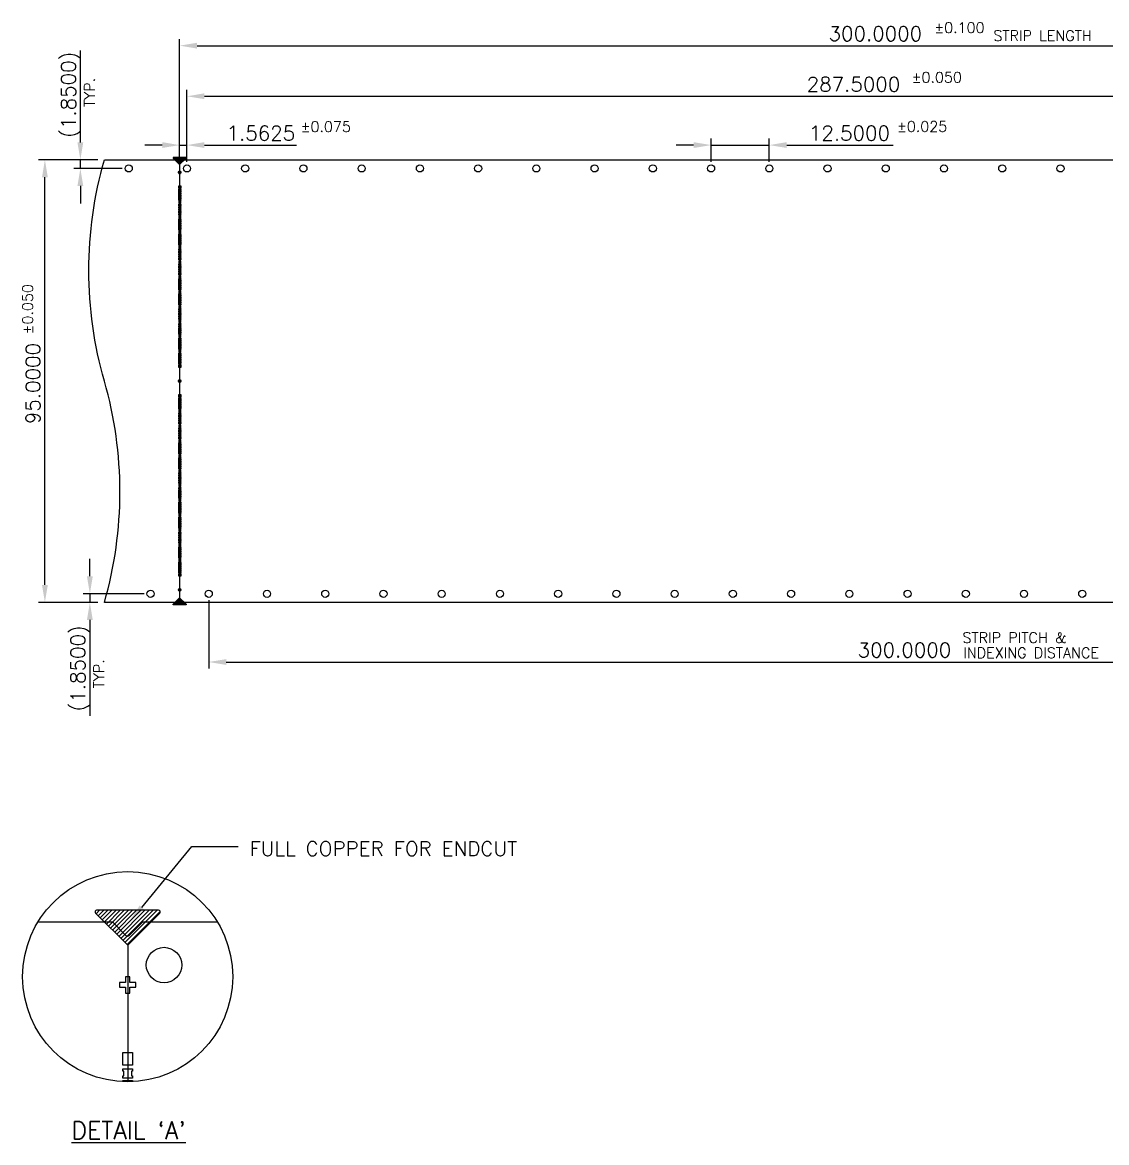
# Model space of a CAD drawing. Extents: x 1400 to 1773, y 44 to 284.
# Drawn here: x 1399.6 to 1632.3, y 43.7 to 284.1 of the extents above; entities that cross this region are included whole.
import ezdxf
from ezdxf.lldxf.tags import DXFTag

# ---------------------------------------------------------------- set-up
doc = ezdxf.new("R2010")
doc.units = 0
doc.header["$MEASUREMENT"] = 0
for name, color, linetype in [('DIM', 7, 'Continuous'), ('ENDCUT', 8, 'Continuous'), ('LF-LINE', 1, 'Continuous'), ('PKG-OUT', 3, 'HIDDEN')]:
    doc.layers.add(name, color=color, linetype=linetype)
doc.styles.add('1.4倍', font='SIMPLEX.shx', dxfattribs={"height": 3.125})
doc.styles.add('SIMPLEX', font='SIMPLEX.shx', dxfattribs={"height": 3})
tags = doc.linetypes.add('HIDDEN', pattern=[0.375, 0.25, -0.125]).pattern_tags.tags
tags[6:7] = [DXFTag(74, 4), DXFTag(75, 0), DXFTag(340, '0'), DXFTag(46, 1.0), DXFTag(50, 0.0), DXFTag(44, 0.0), DXFTag(45, 0.0)]
tags[4:5] = [DXFTag(74, 4), DXFTag(75, 0), DXFTag(340, '0'), DXFTag(46, 1.0), DXFTag(50, 0.0), DXFTag(44, 0.0), DXFTag(45, 0.0)]

msp = doc.modelspace()

# ---------------------------------------------------------------- hatches: boundary and pattern name
at = {"layer": 'ENDCUT'}
h = msp.add_hatch(dxfattribs=at)
h.set_pattern_fill('ANSI31', color=256)
h.paths.add_polyline_path([(1434.69, 255.02, 0.668179), (1434.64, 255.14), (1431.98, 255.14, 0.668179), (1431.93, 255.02), (1433.31, 253.64)])
h.paths.add_polyline_path([(1433.31, 160.64), (1431.93, 159.26, 0.668179), (1431.98, 159.14), (1434.64, 159.14, 0.668179), (1434.69, 159.26)])
h.paths.add_polyline_path([(1733.31, 160.64), (1731.93, 159.26, 0.668179), (1731.98, 159.14), (1734.64, 159.14, 0.668179), (1734.69, 159.26)])
h.paths.add_polyline_path([(1734.69, 255.02, 0.668179), (1734.64, 255.14), (1731.98, 255.14, 0.668179), (1731.93, 255.02), (1733.31, 253.64)])

# ---------------------------------------------------------------- linework, layer by layer
msp.add_lwpolyline([(1733.96, 159.64), (1733.38, 160.21, 0.414214), (1733.24, 160.21), (1732.67, 159.64), (1433.96, 159.64), (1433.38, 160.21, 0.414214), (1433.24, 160.21), (1432.67, 159.64), (1417.16, 159.64, 0.140292), (1417.16, 207.14, -0.140292), (1417.16, 254.64), (1432.67, 254.64), (1433.24, 254.06, 0.414214), (1433.38, 254.06), (1433.96, 254.64), (1732.67, 254.64), (1733.24, 254.06, 0.414214), (1733.38, 254.06), (1733.96, 254.64), (1749.46, 254.64, -0.140292), (1749.46, 207.14, 0.140292), (1749.46, 159.64)], format="xyb", close=True)
for points in [[(1433.41, 251.59), (1433.41, 251.84), (1433.66, 251.84), (1433.66, 252.04), (1433.41, 252.04), (1433.41, 252.29), (1433.31, 252.29), (1433.21, 252.29), (1433.21, 252.04), (1432.96, 252.04), (1432.96, 251.84), (1433.21, 251.84), (1433.21, 251.59), (1433.31, 251.59)], [(1433.53, 249.04), (1433.53, 248.49), (1433.1, 248.49), (1433.1, 249.04)], [(1433.53, 247.94), (1433.1, 247.94), (1433.1, 248.04), (1433.15, 248.04), (1433.15, 248.24), (1433.1, 248.24), (1433.1, 248.34), (1433.53, 248.34), (1433.53, 248.24), (1433.48, 248.24), (1433.48, 248.04), (1433.53, 248.04)], [(1433.53, 247.44), (1433.1, 247.44), (1433.1, 247.54), (1433.15, 247.54), (1433.15, 247.74), (1433.1, 247.74), (1433.1, 247.84), (1433.53, 247.84), (1433.53, 247.74), (1433.48, 247.74), (1433.48, 247.54), (1433.53, 247.54)], [(1433.53, 246.94), (1433.1, 246.94), (1433.1, 247.04), (1433.15, 247.04), (1433.15, 247.24), (1433.1, 247.24), (1433.1, 247.34), (1433.53, 247.34), (1433.53, 247.24), (1433.48, 247.24), (1433.48, 247.04), (1433.53, 247.04)], [(1433.53, 246.44), (1433.1, 246.44), (1433.1, 246.54), (1433.15, 246.54), (1433.15, 246.74), (1433.1, 246.74), (1433.1, 246.84), (1433.53, 246.84), (1433.53, 246.74), (1433.48, 246.74), (1433.48, 246.54), (1433.53, 246.54)], [(1433.53, 245.94), (1433.1, 245.94), (1433.1, 246.04), (1433.15, 246.04), (1433.15, 246.24), (1433.1, 246.24), (1433.1, 246.34), (1433.53, 246.34), (1433.53, 246.24), (1433.48, 246.24), (1433.48, 246.04), (1433.53, 246.04)], [(1433.53, 245.79), (1433.1, 245.79), (1433.1, 245.29), (1433.53, 245.29)], [(1433.53, 244.74), (1433.1, 244.74), (1433.1, 244.84), (1433.15, 244.84), (1433.15, 245.04), (1433.1, 245.04), (1433.1, 245.14), (1433.53, 245.14), (1433.53, 245.04), (1433.48, 245.04), (1433.48, 244.84), (1433.53, 244.84)], [(1433.53, 244.24), (1433.1, 244.24), (1433.1, 244.34), (1433.15, 244.34), (1433.15, 244.54), (1433.1, 244.54), (1433.1, 244.64), (1433.53, 244.64), (1433.53, 244.54), (1433.48, 244.54), (1433.48, 244.34), (1433.53, 244.34)], [(1433.53, 243.74), (1433.1, 243.74), (1433.1, 243.84), (1433.15, 243.84), (1433.15, 244.04), (1433.1, 244.04), (1433.1, 244.14), (1433.53, 244.14), (1433.53, 244.04), (1433.48, 244.04), (1433.48, 243.84), (1433.53, 243.84)], [(1433.53, 243.24), (1433.1, 243.24), (1433.1, 243.34), (1433.15, 243.34), (1433.15, 243.54), (1433.1, 243.54), (1433.1, 243.64), (1433.53, 243.64), (1433.53, 243.54), (1433.48, 243.54), (1433.48, 243.34), (1433.53, 243.34)], [(1433.53, 242.74), (1433.1, 242.74), (1433.1, 242.84), (1433.15, 242.84), (1433.15, 243.04), (1433.1, 243.04), (1433.1, 243.14), (1433.53, 243.14), (1433.53, 243.04), (1433.48, 243.04), (1433.48, 242.84), (1433.53, 242.84)], [(1433.53, 242.59), (1433.1, 242.59), (1433.1, 242.09), (1433.53, 242.09)], [(1433.53, 241.54), (1433.1, 241.54), (1433.1, 241.64), (1433.15, 241.64), (1433.15, 241.84), (1433.1, 241.84), (1433.1, 241.94), (1433.53, 241.94), (1433.53, 241.84), (1433.48, 241.84), (1433.48, 241.64), (1433.53, 241.64)], [(1433.53, 241.04), (1433.1, 241.04), (1433.1, 241.14), (1433.15, 241.14), (1433.15, 241.34), (1433.1, 241.34), (1433.1, 241.44), (1433.53, 241.44), (1433.53, 241.34), (1433.48, 241.34), (1433.48, 241.14), (1433.53, 241.14)], [(1433.53, 240.54), (1433.1, 240.54), (1433.1, 240.64), (1433.15, 240.64), (1433.15, 240.84), (1433.1, 240.84), (1433.1, 240.94), (1433.53, 240.94), (1433.53, 240.84), (1433.48, 240.84), (1433.48, 240.64), (1433.53, 240.64)], [(1433.53, 240.04), (1433.1, 240.04), (1433.1, 240.14), (1433.15, 240.14), (1433.15, 240.34), (1433.1, 240.34), (1433.1, 240.44), (1433.53, 240.44), (1433.53, 240.34), (1433.48, 240.34), (1433.48, 240.14), (1433.53, 240.14)], [(1433.53, 239.54), (1433.1, 239.54), (1433.1, 239.64), (1433.15, 239.64), (1433.15, 239.84), (1433.1, 239.84), (1433.1, 239.94), (1433.53, 239.94), (1433.53, 239.84), (1433.48, 239.84), (1433.48, 239.64), (1433.53, 239.64)], [(1433.53, 239.39), (1433.1, 239.39), (1433.1, 238.89), (1433.53, 238.89)], [(1433.53, 238.34), (1433.1, 238.34), (1433.1, 238.44), (1433.15, 238.44), (1433.15, 238.64), (1433.1, 238.64), (1433.1, 238.74), (1433.53, 238.74), (1433.53, 238.64), (1433.48, 238.64), (1433.48, 238.44), (1433.53, 238.44)], [(1433.53, 237.84), (1433.1, 237.84), (1433.1, 237.94), (1433.15, 237.94), (1433.15, 238.14), (1433.1, 238.14), (1433.1, 238.24), (1433.53, 238.24), (1433.53, 238.14), (1433.48, 238.14), (1433.48, 237.94), (1433.53, 237.94)], [(1433.53, 237.34), (1433.1, 237.34), (1433.1, 237.44), (1433.15, 237.44), (1433.15, 237.64), (1433.1, 237.64), (1433.1, 237.74), (1433.53, 237.74), (1433.53, 237.64), (1433.48, 237.64), (1433.48, 237.44), (1433.53, 237.44)], [(1433.53, 236.84), (1433.1, 236.84), (1433.1, 236.94), (1433.15, 236.94), (1433.15, 237.14), (1433.1, 237.14), (1433.1, 237.24), (1433.53, 237.24), (1433.53, 237.14), (1433.48, 237.14), (1433.48, 236.94), (1433.53, 236.94)], [(1433.53, 236.34), (1433.1, 236.34), (1433.1, 236.44), (1433.15, 236.44), (1433.15, 236.64), (1433.1, 236.64), (1433.1, 236.74), (1433.53, 236.74), (1433.53, 236.64), (1433.48, 236.64), (1433.48, 236.44), (1433.53, 236.44)], [(1433.53, 236.19), (1433.1, 236.19), (1433.1, 235.69), (1433.53, 235.69)], [(1433.53, 235.14), (1433.1, 235.14), (1433.1, 235.24), (1433.15, 235.24), (1433.15, 235.44), (1433.1, 235.44), (1433.1, 235.54), (1433.53, 235.54), (1433.53, 235.44), (1433.48, 235.44), (1433.48, 235.24), (1433.53, 235.24)], [(1433.53, 234.64), (1433.1, 234.64), (1433.1, 234.74), (1433.15, 234.74), (1433.15, 234.94), (1433.1, 234.94), (1433.1, 235.04), (1433.53, 235.04), (1433.53, 234.94), (1433.48, 234.94), (1433.48, 234.74), (1433.53, 234.74)], [(1433.53, 234.14), (1433.1, 234.14), (1433.1, 234.24), (1433.15, 234.24), (1433.15, 234.44), (1433.1, 234.44), (1433.1, 234.54), (1433.53, 234.54), (1433.53, 234.44), (1433.48, 234.44), (1433.48, 234.24), (1433.53, 234.24)], [(1433.53, 233.64), (1433.1, 233.64), (1433.1, 233.74), (1433.15, 233.74), (1433.15, 233.94), (1433.1, 233.94), (1433.1, 234.04), (1433.53, 234.04), (1433.53, 233.94), (1433.48, 233.94), (1433.48, 233.74), (1433.53, 233.74)], [(1433.53, 233.14), (1433.1, 233.14), (1433.1, 233.24), (1433.15, 233.24), (1433.15, 233.44), (1433.1, 233.44), (1433.1, 233.54), (1433.53, 233.54), (1433.53, 233.44), (1433.48, 233.44), (1433.48, 233.24), (1433.53, 233.24)], [(1433.53, 232.99), (1433.1, 232.99), (1433.1, 232.49), (1433.53, 232.49)], [(1433.53, 231.94), (1433.1, 231.94), (1433.1, 232.04), (1433.15, 232.04), (1433.15, 232.24), (1433.1, 232.24), (1433.1, 232.34), (1433.53, 232.34), (1433.53, 232.24), (1433.48, 232.24), (1433.48, 232.04), (1433.53, 232.04)], [(1433.53, 231.44), (1433.1, 231.44), (1433.1, 231.54), (1433.15, 231.54), (1433.15, 231.74), (1433.1, 231.74), (1433.1, 231.84), (1433.53, 231.84), (1433.53, 231.74), (1433.48, 231.74), (1433.48, 231.54), (1433.53, 231.54)], [(1433.53, 230.94), (1433.1, 230.94), (1433.1, 231.04), (1433.15, 231.04), (1433.15, 231.24), (1433.1, 231.24), (1433.1, 231.34), (1433.53, 231.34), (1433.53, 231.24), (1433.48, 231.24), (1433.48, 231.04), (1433.53, 231.04)], [(1433.53, 230.44), (1433.1, 230.44), (1433.1, 230.54), (1433.15, 230.54), (1433.15, 230.74), (1433.1, 230.74), (1433.1, 230.84), (1433.53, 230.84), (1433.53, 230.74), (1433.48, 230.74), (1433.48, 230.54), (1433.53, 230.54)], [(1433.53, 229.94), (1433.1, 229.94), (1433.1, 230.04), (1433.15, 230.04), (1433.15, 230.24), (1433.1, 230.24), (1433.1, 230.34), (1433.53, 230.34), (1433.53, 230.24), (1433.48, 230.24), (1433.48, 230.04), (1433.53, 230.04)], [(1433.53, 229.79), (1433.1, 229.79), (1433.1, 229.29), (1433.53, 229.29)], [(1433.53, 228.74), (1433.1, 228.74), (1433.1, 228.84), (1433.15, 228.84), (1433.15, 229.04), (1433.1, 229.04), (1433.1, 229.14), (1433.53, 229.14), (1433.53, 229.04), (1433.48, 229.04), (1433.48, 228.84), (1433.53, 228.84)], [(1433.53, 228.24), (1433.1, 228.24), (1433.1, 228.34), (1433.15, 228.34), (1433.15, 228.54), (1433.1, 228.54), (1433.1, 228.64), (1433.53, 228.64), (1433.53, 228.54), (1433.48, 228.54), (1433.48, 228.34), (1433.53, 228.34)], [(1433.53, 227.74), (1433.1, 227.74), (1433.1, 227.84), (1433.15, 227.84), (1433.15, 228.04), (1433.1, 228.04), (1433.1, 228.14), (1433.53, 228.14), (1433.53, 228.04), (1433.48, 228.04), (1433.48, 227.84), (1433.53, 227.84)], [(1433.53, 227.24), (1433.1, 227.24), (1433.1, 227.34), (1433.15, 227.34), (1433.15, 227.54), (1433.1, 227.54), (1433.1, 227.64), (1433.53, 227.64), (1433.53, 227.54), (1433.48, 227.54), (1433.48, 227.34), (1433.53, 227.34)], [(1433.53, 226.74), (1433.1, 226.74), (1433.1, 226.84), (1433.15, 226.84), (1433.15, 227.04), (1433.1, 227.04), (1433.1, 227.14), (1433.53, 227.14), (1433.53, 227.04), (1433.48, 227.04), (1433.48, 226.84), (1433.53, 226.84)], [(1433.53, 226.59), (1433.1, 226.59), (1433.1, 226.09), (1433.53, 226.09)], [(1433.53, 225.54), (1433.1, 225.54), (1433.1, 225.64), (1433.15, 225.64), (1433.15, 225.84), (1433.1, 225.84), (1433.1, 225.94), (1433.53, 225.94), (1433.53, 225.84), (1433.48, 225.84), (1433.48, 225.64), (1433.53, 225.64)], [(1433.53, 225.04), (1433.1, 225.04), (1433.1, 225.14), (1433.15, 225.14), (1433.15, 225.34), (1433.1, 225.34), (1433.1, 225.44), (1433.53, 225.44), (1433.53, 225.34), (1433.48, 225.34), (1433.48, 225.14), (1433.53, 225.14)], [(1433.53, 224.54), (1433.1, 224.54), (1433.1, 224.64), (1433.15, 224.64), (1433.15, 224.84), (1433.1, 224.84), (1433.1, 224.94), (1433.53, 224.94), (1433.53, 224.84), (1433.48, 224.84), (1433.48, 224.64), (1433.53, 224.64)], [(1433.53, 224.04), (1433.1, 224.04), (1433.1, 224.14), (1433.15, 224.14), (1433.15, 224.34), (1433.1, 224.34), (1433.1, 224.44), (1433.53, 224.44), (1433.53, 224.34), (1433.48, 224.34), (1433.48, 224.14), (1433.53, 224.14)], [(1433.53, 223.54), (1433.1, 223.54), (1433.1, 223.64), (1433.15, 223.64), (1433.15, 223.84), (1433.1, 223.84), (1433.1, 223.94), (1433.53, 223.94), (1433.53, 223.84), (1433.48, 223.84), (1433.48, 223.64), (1433.53, 223.64)], [(1433.53, 223.39), (1433.1, 223.39), (1433.1, 222.89), (1433.53, 222.89)], [(1433.53, 222.34), (1433.1, 222.34), (1433.1, 222.44), (1433.15, 222.44), (1433.15, 222.64), (1433.1, 222.64), (1433.1, 222.74), (1433.53, 222.74), (1433.53, 222.64), (1433.48, 222.64), (1433.48, 222.44), (1433.53, 222.44)], [(1433.53, 221.84), (1433.1, 221.84), (1433.1, 221.94), (1433.15, 221.94), (1433.15, 222.14), (1433.1, 222.14), (1433.1, 222.24), (1433.53, 222.24), (1433.53, 222.14), (1433.48, 222.14), (1433.48, 221.94), (1433.53, 221.94)], [(1433.53, 221.34), (1433.1, 221.34), (1433.1, 221.44), (1433.15, 221.44), (1433.15, 221.64), (1433.1, 221.64), (1433.1, 221.74), (1433.53, 221.74), (1433.53, 221.64), (1433.48, 221.64), (1433.48, 221.44), (1433.53, 221.44)], [(1433.53, 220.84), (1433.1, 220.84), (1433.1, 220.94), (1433.15, 220.94), (1433.15, 221.14), (1433.1, 221.14), (1433.1, 221.24), (1433.53, 221.24), (1433.53, 221.14), (1433.48, 221.14), (1433.48, 220.94), (1433.53, 220.94)], [(1433.53, 220.34), (1433.1, 220.34), (1433.1, 220.44), (1433.15, 220.44), (1433.15, 220.64), (1433.1, 220.64), (1433.1, 220.74), (1433.53, 220.74), (1433.53, 220.64), (1433.48, 220.64), (1433.48, 220.44), (1433.53, 220.44)], [(1433.53, 220.19), (1433.1, 220.19), (1433.1, 219.69), (1433.53, 219.69)], [(1433.53, 219.14), (1433.1, 219.14), (1433.1, 219.24), (1433.15, 219.24), (1433.15, 219.44), (1433.1, 219.44), (1433.1, 219.54), (1433.53, 219.54), (1433.53, 219.44), (1433.48, 219.44), (1433.48, 219.24), (1433.53, 219.24)], [(1433.53, 218.64), (1433.1, 218.64), (1433.1, 218.74), (1433.15, 218.74), (1433.15, 218.94), (1433.1, 218.94), (1433.1, 219.04), (1433.53, 219.04), (1433.53, 218.94), (1433.48, 218.94), (1433.48, 218.74), (1433.53, 218.74)], [(1433.53, 218.14), (1433.1, 218.14), (1433.1, 218.24), (1433.15, 218.24), (1433.15, 218.44), (1433.1, 218.44), (1433.1, 218.54), (1433.53, 218.54), (1433.53, 218.44), (1433.48, 218.44), (1433.48, 218.24), (1433.53, 218.24)], [(1433.53, 217.64), (1433.1, 217.64), (1433.1, 217.74), (1433.15, 217.74), (1433.15, 217.94), (1433.1, 217.94), (1433.1, 218.04), (1433.53, 218.04), (1433.53, 217.94), (1433.48, 217.94), (1433.48, 217.74), (1433.53, 217.74)], [(1433.53, 217.14), (1433.1, 217.14), (1433.1, 217.24), (1433.15, 217.24), (1433.15, 217.44), (1433.1, 217.44), (1433.1, 217.54), (1433.53, 217.54), (1433.53, 217.44), (1433.48, 217.44), (1433.48, 217.24), (1433.53, 217.24)], [(1433.53, 216.99), (1433.1, 216.99), (1433.1, 216.49), (1433.53, 216.49)], [(1433.53, 215.94), (1433.1, 215.94), (1433.1, 216.04), (1433.15, 216.04), (1433.15, 216.24), (1433.1, 216.24), (1433.1, 216.34), (1433.53, 216.34), (1433.53, 216.24), (1433.48, 216.24), (1433.48, 216.04), (1433.53, 216.04)], [(1433.53, 215.44), (1433.1, 215.44), (1433.1, 215.54), (1433.15, 215.54), (1433.15, 215.74), (1433.1, 215.74), (1433.1, 215.84), (1433.53, 215.84), (1433.53, 215.74), (1433.48, 215.74), (1433.48, 215.54), (1433.53, 215.54)], [(1433.53, 214.94), (1433.1, 214.94), (1433.1, 215.04), (1433.15, 215.04), (1433.15, 215.24), (1433.1, 215.24), (1433.1, 215.34), (1433.53, 215.34), (1433.53, 215.24), (1433.48, 215.24), (1433.48, 215.04), (1433.53, 215.04)], [(1433.53, 214.44), (1433.1, 214.44), (1433.1, 214.54), (1433.15, 214.54), (1433.15, 214.74), (1433.1, 214.74), (1433.1, 214.84), (1433.53, 214.84), (1433.53, 214.74), (1433.48, 214.74), (1433.48, 214.54), (1433.53, 214.54)], [(1433.53, 213.94), (1433.1, 213.94), (1433.1, 214.04), (1433.15, 214.04), (1433.15, 214.24), (1433.1, 214.24), (1433.1, 214.34), (1433.53, 214.34), (1433.53, 214.24), (1433.48, 214.24), (1433.48, 214.04), (1433.53, 214.04)], [(1433.53, 213.79), (1433.1, 213.79), (1433.1, 213.29), (1433.53, 213.29)], [(1433.53, 212.74), (1433.1, 212.74), (1433.1, 212.84), (1433.15, 212.84), (1433.15, 213.04), (1433.1, 213.04), (1433.1, 213.14), (1433.53, 213.14), (1433.53, 213.04), (1433.48, 213.04), (1433.48, 212.84), (1433.53, 212.84)], [(1433.53, 212.24), (1433.1, 212.24), (1433.1, 212.34), (1433.15, 212.34), (1433.15, 212.54), (1433.1, 212.54), (1433.1, 212.64), (1433.53, 212.64), (1433.53, 212.54), (1433.48, 212.54), (1433.48, 212.34), (1433.53, 212.34)], [(1433.53, 211.74), (1433.1, 211.74), (1433.1, 211.84), (1433.15, 211.84), (1433.15, 212.04), (1433.1, 212.04), (1433.1, 212.14), (1433.53, 212.14), (1433.53, 212.04), (1433.48, 212.04), (1433.48, 211.84), (1433.53, 211.84)], [(1433.53, 211.24), (1433.1, 211.24), (1433.1, 211.34), (1433.15, 211.34), (1433.15, 211.54), (1433.1, 211.54), (1433.1, 211.64), (1433.53, 211.64), (1433.53, 211.54), (1433.48, 211.54), (1433.48, 211.34), (1433.53, 211.34)], [(1433.53, 210.74), (1433.1, 210.74), (1433.1, 210.84), (1433.15, 210.84), (1433.15, 211.04), (1433.1, 211.04), (1433.1, 211.14), (1433.53, 211.14), (1433.53, 211.04), (1433.48, 211.04), (1433.48, 210.84), (1433.53, 210.84)], [(1433.53, 210.59), (1433.53, 210.04), (1433.1, 210.04), (1433.1, 210.59)], [(1433.41, 206.79), (1433.41, 207.04), (1433.66, 207.04), (1433.66, 207.24), (1433.41, 207.24), (1433.41, 207.49), (1433.31, 207.49), (1433.21, 207.49), (1433.21, 207.24), (1432.96, 207.24), (1432.96, 207.04), (1433.21, 207.04), (1433.21, 206.79), (1433.31, 206.79)], [(1433.53, 204.24), (1433.53, 203.69), (1433.1, 203.69), (1433.1, 204.24)], [(1433.53, 203.14), (1433.1, 203.14), (1433.1, 203.24), (1433.15, 203.24), (1433.15, 203.44), (1433.1, 203.44), (1433.1, 203.54), (1433.53, 203.54), (1433.53, 203.44), (1433.48, 203.44), (1433.48, 203.24), (1433.53, 203.24)], [(1433.53, 202.64), (1433.1, 202.64), (1433.1, 202.74), (1433.15, 202.74), (1433.15, 202.94), (1433.1, 202.94), (1433.1, 203.04), (1433.53, 203.04), (1433.53, 202.94), (1433.48, 202.94), (1433.48, 202.74), (1433.53, 202.74)], [(1433.53, 202.14), (1433.1, 202.14), (1433.1, 202.24), (1433.15, 202.24), (1433.15, 202.44), (1433.1, 202.44), (1433.1, 202.54), (1433.53, 202.54), (1433.53, 202.44), (1433.48, 202.44), (1433.48, 202.24), (1433.53, 202.24)], [(1433.53, 201.64), (1433.1, 201.64), (1433.1, 201.74), (1433.15, 201.74), (1433.15, 201.94), (1433.1, 201.94), (1433.1, 202.04), (1433.53, 202.04), (1433.53, 201.94), (1433.48, 201.94), (1433.48, 201.74), (1433.53, 201.74)], [(1433.53, 201.14), (1433.1, 201.14), (1433.1, 201.24), (1433.15, 201.24), (1433.15, 201.44), (1433.1, 201.44), (1433.1, 201.54), (1433.53, 201.54), (1433.53, 201.44), (1433.48, 201.44), (1433.48, 201.24), (1433.53, 201.24)], [(1433.53, 200.99), (1433.1, 200.99), (1433.1, 200.49), (1433.53, 200.49)], [(1433.53, 199.94), (1433.1, 199.94), (1433.1, 200.04), (1433.15, 200.04), (1433.15, 200.24), (1433.1, 200.24), (1433.1, 200.34), (1433.53, 200.34), (1433.53, 200.24), (1433.48, 200.24), (1433.48, 200.04), (1433.53, 200.04)], [(1433.53, 199.44), (1433.1, 199.44), (1433.1, 199.54), (1433.15, 199.54), (1433.15, 199.74), (1433.1, 199.74), (1433.1, 199.84), (1433.53, 199.84), (1433.53, 199.74), (1433.48, 199.74), (1433.48, 199.54), (1433.53, 199.54)], [(1433.53, 198.94), (1433.1, 198.94), (1433.1, 199.04), (1433.15, 199.04), (1433.15, 199.24), (1433.1, 199.24), (1433.1, 199.34), (1433.53, 199.34), (1433.53, 199.24), (1433.48, 199.24), (1433.48, 199.04), (1433.53, 199.04)], [(1433.53, 198.44), (1433.1, 198.44), (1433.1, 198.54), (1433.15, 198.54), (1433.15, 198.74), (1433.1, 198.74), (1433.1, 198.84), (1433.53, 198.84), (1433.53, 198.74), (1433.48, 198.74), (1433.48, 198.54), (1433.53, 198.54)], [(1433.53, 197.94), (1433.1, 197.94), (1433.1, 198.04), (1433.15, 198.04), (1433.15, 198.24), (1433.1, 198.24), (1433.1, 198.34), (1433.53, 198.34), (1433.53, 198.24), (1433.48, 198.24), (1433.48, 198.04), (1433.53, 198.04)], [(1433.53, 197.79), (1433.1, 197.79), (1433.1, 197.29), (1433.53, 197.29)], [(1433.53, 196.74), (1433.1, 196.74), (1433.1, 196.84), (1433.15, 196.84), (1433.15, 197.04), (1433.1, 197.04), (1433.1, 197.14), (1433.53, 197.14), (1433.53, 197.04), (1433.48, 197.04), (1433.48, 196.84), (1433.53, 196.84)], [(1433.53, 196.24), (1433.1, 196.24), (1433.1, 196.34), (1433.15, 196.34), (1433.15, 196.54), (1433.1, 196.54), (1433.1, 196.64), (1433.53, 196.64), (1433.53, 196.54), (1433.48, 196.54), (1433.48, 196.34), (1433.53, 196.34)], [(1433.53, 195.74), (1433.1, 195.74), (1433.1, 195.84), (1433.15, 195.84), (1433.15, 196.04), (1433.1, 196.04), (1433.1, 196.14), (1433.53, 196.14), (1433.53, 196.04), (1433.48, 196.04), (1433.48, 195.84), (1433.53, 195.84)], [(1433.53, 195.24), (1433.1, 195.24), (1433.1, 195.34), (1433.15, 195.34), (1433.15, 195.54), (1433.1, 195.54), (1433.1, 195.64), (1433.53, 195.64), (1433.53, 195.54), (1433.48, 195.54), (1433.48, 195.34), (1433.53, 195.34)], [(1433.53, 194.74), (1433.1, 194.74), (1433.1, 194.84), (1433.15, 194.84), (1433.15, 195.04), (1433.1, 195.04), (1433.1, 195.14), (1433.53, 195.14), (1433.53, 195.04), (1433.48, 195.04), (1433.48, 194.84), (1433.53, 194.84)], [(1433.53, 194.59), (1433.1, 194.59), (1433.1, 194.09), (1433.53, 194.09)], [(1433.53, 193.54), (1433.1, 193.54), (1433.1, 193.64), (1433.15, 193.64), (1433.15, 193.84), (1433.1, 193.84), (1433.1, 193.94), (1433.53, 193.94), (1433.53, 193.84), (1433.48, 193.84), (1433.48, 193.64), (1433.53, 193.64)], [(1433.53, 193.04), (1433.1, 193.04), (1433.1, 193.14), (1433.15, 193.14), (1433.15, 193.34), (1433.1, 193.34), (1433.1, 193.44), (1433.53, 193.44), (1433.53, 193.34), (1433.48, 193.34), (1433.48, 193.14), (1433.53, 193.14)], [(1433.53, 192.54), (1433.1, 192.54), (1433.1, 192.64), (1433.15, 192.64), (1433.15, 192.84), (1433.1, 192.84), (1433.1, 192.94), (1433.53, 192.94), (1433.53, 192.84), (1433.48, 192.84), (1433.48, 192.64), (1433.53, 192.64)], [(1433.53, 192.04), (1433.1, 192.04), (1433.1, 192.14), (1433.15, 192.14), (1433.15, 192.34), (1433.1, 192.34), (1433.1, 192.44), (1433.53, 192.44), (1433.53, 192.34), (1433.48, 192.34), (1433.48, 192.14), (1433.53, 192.14)], [(1433.53, 191.54), (1433.1, 191.54), (1433.1, 191.64), (1433.15, 191.64), (1433.15, 191.84), (1433.1, 191.84), (1433.1, 191.94), (1433.53, 191.94), (1433.53, 191.84), (1433.48, 191.84), (1433.48, 191.64), (1433.53, 191.64)], [(1433.53, 191.39), (1433.1, 191.39), (1433.1, 190.89), (1433.53, 190.89)], [(1433.53, 190.34), (1433.1, 190.34), (1433.1, 190.44), (1433.15, 190.44), (1433.15, 190.64), (1433.1, 190.64), (1433.1, 190.74), (1433.53, 190.74), (1433.53, 190.64), (1433.48, 190.64), (1433.48, 190.44), (1433.53, 190.44)], [(1433.53, 189.84), (1433.1, 189.84), (1433.1, 189.94), (1433.15, 189.94), (1433.15, 190.14), (1433.1, 190.14), (1433.1, 190.24), (1433.53, 190.24), (1433.53, 190.14), (1433.48, 190.14), (1433.48, 189.94), (1433.53, 189.94)], [(1433.53, 189.34), (1433.1, 189.34), (1433.1, 189.44), (1433.15, 189.44), (1433.15, 189.64), (1433.1, 189.64), (1433.1, 189.74), (1433.53, 189.74), (1433.53, 189.64), (1433.48, 189.64), (1433.48, 189.44), (1433.53, 189.44)], [(1433.53, 188.84), (1433.1, 188.84), (1433.1, 188.94), (1433.15, 188.94), (1433.15, 189.14), (1433.1, 189.14), (1433.1, 189.24), (1433.53, 189.24), (1433.53, 189.14), (1433.48, 189.14), (1433.48, 188.94), (1433.53, 188.94)], [(1433.53, 188.34), (1433.1, 188.34), (1433.1, 188.44), (1433.15, 188.44), (1433.15, 188.64), (1433.1, 188.64), (1433.1, 188.74), (1433.53, 188.74), (1433.53, 188.64), (1433.48, 188.64), (1433.48, 188.44), (1433.53, 188.44)], [(1433.53, 188.19), (1433.1, 188.19), (1433.1, 187.69), (1433.53, 187.69)], [(1433.53, 187.14), (1433.1, 187.14), (1433.1, 187.24), (1433.15, 187.24), (1433.15, 187.44), (1433.1, 187.44), (1433.1, 187.54), (1433.53, 187.54), (1433.53, 187.44), (1433.48, 187.44), (1433.48, 187.24), (1433.53, 187.24)], [(1433.53, 186.64), (1433.1, 186.64), (1433.1, 186.74), (1433.15, 186.74), (1433.15, 186.94), (1433.1, 186.94), (1433.1, 187.04), (1433.53, 187.04), (1433.53, 186.94), (1433.48, 186.94), (1433.48, 186.74), (1433.53, 186.74)], [(1433.53, 186.14), (1433.1, 186.14), (1433.1, 186.24), (1433.15, 186.24), (1433.15, 186.44), (1433.1, 186.44), (1433.1, 186.54), (1433.53, 186.54), (1433.53, 186.44), (1433.48, 186.44), (1433.48, 186.24), (1433.53, 186.24)], [(1433.53, 185.64), (1433.1, 185.64), (1433.1, 185.74), (1433.15, 185.74), (1433.15, 185.94), (1433.1, 185.94), (1433.1, 186.04), (1433.53, 186.04), (1433.53, 185.94), (1433.48, 185.94), (1433.48, 185.74), (1433.53, 185.74)], [(1433.53, 185.14), (1433.1, 185.14), (1433.1, 185.24), (1433.15, 185.24), (1433.15, 185.44), (1433.1, 185.44), (1433.1, 185.54), (1433.53, 185.54), (1433.53, 185.44), (1433.48, 185.44), (1433.48, 185.24), (1433.53, 185.24)], [(1433.53, 184.99), (1433.1, 184.99), (1433.1, 184.49), (1433.53, 184.49)], [(1433.53, 183.94), (1433.1, 183.94), (1433.1, 184.04), (1433.15, 184.04), (1433.15, 184.24), (1433.1, 184.24), (1433.1, 184.34), (1433.53, 184.34), (1433.53, 184.24), (1433.48, 184.24), (1433.48, 184.04), (1433.53, 184.04)], [(1433.53, 183.44), (1433.1, 183.44), (1433.1, 183.54), (1433.15, 183.54), (1433.15, 183.74), (1433.1, 183.74), (1433.1, 183.84), (1433.53, 183.84), (1433.53, 183.74), (1433.48, 183.74), (1433.48, 183.54), (1433.53, 183.54)], [(1433.53, 182.94), (1433.1, 182.94), (1433.1, 183.04), (1433.15, 183.04), (1433.15, 183.24), (1433.1, 183.24), (1433.1, 183.34), (1433.53, 183.34), (1433.53, 183.24), (1433.48, 183.24), (1433.48, 183.04), (1433.53, 183.04)], [(1433.53, 182.44), (1433.1, 182.44), (1433.1, 182.54), (1433.15, 182.54), (1433.15, 182.74), (1433.1, 182.74), (1433.1, 182.84), (1433.53, 182.84), (1433.53, 182.74), (1433.48, 182.74), (1433.48, 182.54), (1433.53, 182.54)], [(1433.53, 181.94), (1433.1, 181.94), (1433.1, 182.04), (1433.15, 182.04), (1433.15, 182.24), (1433.1, 182.24), (1433.1, 182.34), (1433.53, 182.34), (1433.53, 182.24), (1433.48, 182.24), (1433.48, 182.04), (1433.53, 182.04)], [(1433.53, 181.79), (1433.1, 181.79), (1433.1, 181.29), (1433.53, 181.29)], [(1433.53, 180.74), (1433.1, 180.74), (1433.1, 180.84), (1433.15, 180.84), (1433.15, 181.04), (1433.1, 181.04), (1433.1, 181.14), (1433.53, 181.14), (1433.53, 181.04), (1433.48, 181.04), (1433.48, 180.84), (1433.53, 180.84)], [(1433.53, 180.24), (1433.1, 180.24), (1433.1, 180.34), (1433.15, 180.34), (1433.15, 180.54), (1433.1, 180.54), (1433.1, 180.64), (1433.53, 180.64), (1433.53, 180.54), (1433.48, 180.54), (1433.48, 180.34), (1433.53, 180.34)], [(1433.53, 179.74), (1433.1, 179.74), (1433.1, 179.84), (1433.15, 179.84), (1433.15, 180.04), (1433.1, 180.04), (1433.1, 180.14), (1433.53, 180.14), (1433.53, 180.04), (1433.48, 180.04), (1433.48, 179.84), (1433.53, 179.84)], [(1433.53, 179.24), (1433.1, 179.24), (1433.1, 179.34), (1433.15, 179.34), (1433.15, 179.54), (1433.1, 179.54), (1433.1, 179.64), (1433.53, 179.64), (1433.53, 179.54), (1433.48, 179.54), (1433.48, 179.34), (1433.53, 179.34)], [(1433.53, 178.74), (1433.1, 178.74), (1433.1, 178.84), (1433.15, 178.84), (1433.15, 179.04), (1433.1, 179.04), (1433.1, 179.14), (1433.53, 179.14), (1433.53, 179.04), (1433.48, 179.04), (1433.48, 178.84), (1433.53, 178.84)], [(1433.53, 178.59), (1433.1, 178.59), (1433.1, 178.09), (1433.53, 178.09)], [(1433.53, 177.54), (1433.1, 177.54), (1433.1, 177.64), (1433.15, 177.64), (1433.15, 177.84), (1433.1, 177.84), (1433.1, 177.94), (1433.53, 177.94), (1433.53, 177.84), (1433.48, 177.84), (1433.48, 177.64), (1433.53, 177.64)], [(1433.53, 177.04), (1433.1, 177.04), (1433.1, 177.14), (1433.15, 177.14), (1433.15, 177.34), (1433.1, 177.34), (1433.1, 177.44), (1433.53, 177.44), (1433.53, 177.34), (1433.48, 177.34), (1433.48, 177.14), (1433.53, 177.14)], [(1433.53, 176.54), (1433.1, 176.54), (1433.1, 176.64), (1433.15, 176.64), (1433.15, 176.84), (1433.1, 176.84), (1433.1, 176.94), (1433.53, 176.94), (1433.53, 176.84), (1433.48, 176.84), (1433.48, 176.64), (1433.53, 176.64)], [(1433.53, 176.04), (1433.1, 176.04), (1433.1, 176.14), (1433.15, 176.14), (1433.15, 176.34), (1433.1, 176.34), (1433.1, 176.44), (1433.53, 176.44), (1433.53, 176.34), (1433.48, 176.34), (1433.48, 176.14), (1433.53, 176.14)], [(1433.53, 175.54), (1433.1, 175.54), (1433.1, 175.64), (1433.15, 175.64), (1433.15, 175.84), (1433.1, 175.84), (1433.1, 175.94), (1433.53, 175.94), (1433.53, 175.84), (1433.48, 175.84), (1433.48, 175.64), (1433.53, 175.64)], [(1433.53, 175.39), (1433.1, 175.39), (1433.1, 174.89), (1433.53, 174.89)], [(1433.53, 174.34), (1433.1, 174.34), (1433.1, 174.44), (1433.15, 174.44), (1433.15, 174.64), (1433.1, 174.64), (1433.1, 174.74), (1433.53, 174.74), (1433.53, 174.64), (1433.48, 174.64), (1433.48, 174.44), (1433.53, 174.44)], [(1433.53, 173.84), (1433.1, 173.84), (1433.1, 173.94), (1433.15, 173.94), (1433.15, 174.14), (1433.1, 174.14), (1433.1, 174.24), (1433.53, 174.24), (1433.53, 174.14), (1433.48, 174.14), (1433.48, 173.94), (1433.53, 173.94)], [(1433.53, 173.34), (1433.1, 173.34), (1433.1, 173.44), (1433.15, 173.44), (1433.15, 173.64), (1433.1, 173.64), (1433.1, 173.74), (1433.53, 173.74), (1433.53, 173.64), (1433.48, 173.64), (1433.48, 173.44), (1433.53, 173.44)], [(1433.53, 172.84), (1433.1, 172.84), (1433.1, 172.94), (1433.15, 172.94), (1433.15, 173.14), (1433.1, 173.14), (1433.1, 173.24), (1433.53, 173.24), (1433.53, 173.14), (1433.48, 173.14), (1433.48, 172.94), (1433.53, 172.94)], [(1433.53, 172.34), (1433.1, 172.34), (1433.1, 172.44), (1433.15, 172.44), (1433.15, 172.64), (1433.1, 172.64), (1433.1, 172.74), (1433.53, 172.74), (1433.53, 172.64), (1433.48, 172.64), (1433.48, 172.44), (1433.53, 172.44)], [(1433.53, 172.19), (1433.1, 172.19), (1433.1, 171.69), (1433.53, 171.69)], [(1433.53, 171.14), (1433.1, 171.14), (1433.1, 171.24), (1433.15, 171.24), (1433.15, 171.44), (1433.1, 171.44), (1433.1, 171.54), (1433.53, 171.54), (1433.53, 171.44), (1433.48, 171.44), (1433.48, 171.24), (1433.53, 171.24)], [(1433.53, 170.64), (1433.1, 170.64), (1433.1, 170.74), (1433.15, 170.74), (1433.15, 170.94), (1433.1, 170.94), (1433.1, 171.04), (1433.53, 171.04), (1433.53, 170.94), (1433.48, 170.94), (1433.48, 170.74), (1433.53, 170.74)], [(1433.53, 170.14), (1433.1, 170.14), (1433.1, 170.24), (1433.15, 170.24), (1433.15, 170.44), (1433.1, 170.44), (1433.1, 170.54), (1433.53, 170.54), (1433.53, 170.44), (1433.48, 170.44), (1433.48, 170.24), (1433.53, 170.24)], [(1433.53, 169.64), (1433.1, 169.64), (1433.1, 169.74), (1433.15, 169.74), (1433.15, 169.94), (1433.1, 169.94), (1433.1, 170.04), (1433.53, 170.04), (1433.53, 169.94), (1433.48, 169.94), (1433.48, 169.74), (1433.53, 169.74)], [(1433.53, 169.14), (1433.1, 169.14), (1433.1, 169.24), (1433.15, 169.24), (1433.15, 169.44), (1433.1, 169.44), (1433.1, 169.54), (1433.53, 169.54), (1433.53, 169.44), (1433.48, 169.44), (1433.48, 169.24), (1433.53, 169.24)], [(1433.53, 168.99), (1433.1, 168.99), (1433.1, 168.49), (1433.53, 168.49)], [(1433.53, 167.94), (1433.1, 167.94), (1433.1, 168.04), (1433.15, 168.04), (1433.15, 168.24), (1433.1, 168.24), (1433.1, 168.34), (1433.53, 168.34), (1433.53, 168.24), (1433.48, 168.24), (1433.48, 168.04), (1433.53, 168.04)], [(1433.53, 167.44), (1433.1, 167.44), (1433.1, 167.54), (1433.15, 167.54), (1433.15, 167.74), (1433.1, 167.74), (1433.1, 167.84), (1433.53, 167.84), (1433.53, 167.74), (1433.48, 167.74), (1433.48, 167.54), (1433.53, 167.54)], [(1433.53, 166.94), (1433.1, 166.94), (1433.1, 167.04), (1433.15, 167.04), (1433.15, 167.24), (1433.1, 167.24), (1433.1, 167.34), (1433.53, 167.34), (1433.53, 167.24), (1433.48, 167.24), (1433.48, 167.04), (1433.53, 167.04)], [(1433.53, 166.44), (1433.1, 166.44), (1433.1, 166.54), (1433.15, 166.54), (1433.15, 166.74), (1433.1, 166.74), (1433.1, 166.84), (1433.53, 166.84), (1433.53, 166.74), (1433.48, 166.74), (1433.48, 166.54), (1433.53, 166.54)], [(1433.53, 165.94), (1433.1, 165.94), (1433.1, 166.04), (1433.15, 166.04), (1433.15, 166.24), (1433.1, 166.24), (1433.1, 166.34), (1433.53, 166.34), (1433.53, 166.24), (1433.48, 166.24), (1433.48, 166.04), (1433.53, 166.04)], [(1433.53, 165.79), (1433.53, 165.24), (1433.1, 165.24), (1433.1, 165.79)], [(1433.41, 161.99), (1433.41, 162.24), (1433.66, 162.24), (1433.66, 162.44), (1433.41, 162.44), (1433.41, 162.69), (1433.31, 162.69), (1433.21, 162.69), (1433.21, 162.44), (1432.96, 162.44), (1432.96, 162.24), (1433.21, 162.24), (1433.21, 161.99), (1433.31, 161.99)]]:
    msp.add_lwpolyline(points, close=True)
at = {"linetype": 'Continuous'}
for centre in [(1422.38, 252.79), (1434.88, 252.79), (1447.38, 252.79), (1459.88, 252.79), (1472.38, 252.79), (1484.88, 252.79), (1497.38, 252.79), (1509.88, 252.79), (1522.38, 252.79), (1534.88, 252.79), (1547.38, 252.79), (1559.88, 252.79), (1572.38, 252.79), (1584.88, 252.79), (1597.38, 252.79), (1609.88, 252.79), (1622.38, 252.79), (1427.06, 161.49), (1439.56, 161.49), (1452.06, 161.49), (1464.56, 161.49), (1477.06, 161.49), (1489.56, 161.49), (1502.06, 161.49), (1514.56, 161.49), (1527.06, 161.49), (1539.56, 161.49), (1552.06, 161.49), (1564.56, 161.49), (1577.06, 161.49), (1589.56, 161.49), (1602.06, 161.49), (1614.56, 161.49), (1627.06, 161.49)]:
    msp.add_circle(centre, 0.762, dxfattribs=at)
at = {"layer": 'DIM'}
for p, q in [((1433.31, 255.04), (1433.31, 280.54)), ((1437.06, 279.14), (1729.56, 279.14)), ((1412, 258.39), (1412, 278.08)), ((1434.88, 254.19), (1434.88, 269.68)), ((1438.63, 268.28), (1718.63, 268.28)), ((1429.56, 257.8), (1425.81, 257.8)), ((1433.31, 257.8), (1434.88, 257.8)), ((1438.63, 257.8), (1458.38, 257.8)), ((1543.63, 257.8), (1539.88, 257.8)), ((1547.38, 254.19), (1547.38, 259.2)), ((1547.38, 257.8), (1559.88, 257.8)), ((1559.88, 254.19), (1559.88, 259.2)), ((1563.63, 257.8), (1586.44, 257.8)), ((1415.76, 254.64), (1402.98, 254.64)), ((1420.98, 252.79), (1410.6, 252.79)), ((1412, 252.79), (1412, 254.64)), ((1404.38, 163.39), (1404.38, 250.89)), ((1412, 249.04), (1412, 245.29)), ((1414.03, 165.24), (1414.03, 168.99)), ((1425.66, 161.49), (1412.63, 161.49)), ((1414.03, 161.49), (1414.03, 159.64)), ((1415.76, 159.64), (1402.98, 159.64)), ((1439.56, 160.09), (1439.56, 145.45)), ((1414.03, 155.89), (1414.03, 135.26)), ((1443.31, 146.85), (1735.81, 146.85)), ((1425.18, 94.16), (1435.94, 107.27)), ((1435.94, 107.27), (1445.84, 107.27))]:
    msp.add_line(p, q, dxfattribs=at)
for points in [[(1437.06, 279.76), (1437.06, 278.51), (1433.31, 279.14)], [(1438.63, 268.91), (1438.63, 267.66), (1434.88, 268.28)], [(1411.37, 258.39), (1412.62, 258.39), (1412, 254.64)], [(1429.56, 258.43), (1429.56, 257.18), (1433.31, 257.8)], [(1438.63, 258.43), (1438.63, 257.18), (1434.88, 257.8)], [(1543.63, 258.43), (1543.63, 257.18), (1547.38, 257.8)], [(1563.63, 258.43), (1563.63, 257.18), (1559.88, 257.8)], [(1403.76, 250.89), (1405.01, 250.89), (1404.38, 254.64)], [(1411.37, 249.04), (1412.62, 249.04), (1412, 252.79)], [(1413.41, 165.24), (1414.66, 165.24), (1414.03, 161.49)], [(1403.76, 163.39), (1405.01, 163.39), (1404.38, 159.64)], [(1413.41, 155.89), (1414.66, 155.89), (1414.03, 159.64)], [(1443.31, 147.47), (1443.31, 146.22), (1439.56, 146.85)], [(1422.68, 91.37), (1425.65, 93.75), (1424.72, 94.58)]]:
    msp.add_solid(points, dxfattribs=at)
at = {"layer": 'ENDCUT'}
for p, q in [((1433.31, 253.64), (1433.31, 160.64)), ((1422.15, 86.05), (1422.15, 56.75))]:
    msp.add_line(p, q, dxfattribs=at)
at = {"layer": 'ENDCUT', "linetype": 'Continuous'}
for p, q in [((1415.38, 92.82), (1416.12, 93.55)), ((1415.83, 92.37), (1417.01, 93.55)), ((1416.27, 91.93), (1417.89, 93.55)), ((1416.71, 91.49), (1418.77, 93.55)), ((1417.15, 91.05), (1419.66, 93.55)), ((1417.59, 90.61), (1420.54, 93.55)), ((1418.04, 90.16), (1421.42, 93.55)), ((1418.48, 89.72), (1422.31, 93.55)), ((1418.92, 89.28), (1423.19, 93.55)), ((1419.36, 88.84), (1424.08, 93.55)), ((1419.8, 88.4), (1424.96, 93.55)), ((1420.24, 87.95), (1425.84, 93.55)), ((1420.69, 87.51), (1426.73, 93.55)), ((1421.13, 87.07), (1427.61, 93.55)), ((1421.57, 86.63), (1428.5, 93.55)), ((1422.01, 86.19), (1429.13, 93.31))]:
    msp.add_line(p, q, dxfattribs=at)
at = {"layer": 'ENDCUT'}
for points in [[(1433.31, 253.64), (1434.69, 255.02, 0.668179), (1434.64, 255.14), (1431.98, 255.14, 0.668179), (1431.93, 255.02)], [(1433.31, 160.64), (1434.69, 159.26, -0.668179), (1434.64, 159.14), (1431.98, 159.14, -0.668179), (1431.93, 159.26)], [(1422.15, 86.05), (1429.05, 92.96, 0.668179), (1428.8, 93.55), (1415.49, 93.55, 0.668179), (1415.24, 92.96)]]:
    msp.add_lwpolyline(points, format="xyb", close=True, dxfattribs=at)
at = {"layer": 'LF-LINE'}
msp.add_lwpolyline([(1402.9, 91.05), (1418.91, 91.05), (1421.79, 88.17, 0.414214), (1422.5, 88.17), (1425.38, 91.05), (1441.39, 91.05)], format="xyb", dxfattribs=at)
for points in [[(1423.9, 78.05), (1422.65, 78.05), (1422.65, 79.3), (1422.15, 79.3), (1421.65, 79.3), (1421.65, 78.05), (1420.4, 78.05), (1420.4, 77.05), (1421.65, 77.05), (1421.65, 75.8), (1422.15, 75.8), (1422.65, 75.8), (1422.65, 77.05), (1423.9, 77.05)], [(1423.21, 63.05), (1423.21, 60.3), (1421.08, 60.3), (1421.08, 63.05)], [(1423.21, 58.05), (1423.21, 57.55), (1421.08, 57.55), (1421.08, 58.05), (1421.33, 58.05), (1421.33, 59.05), (1421.08, 59.05), (1421.08, 59.55), (1423.21, 59.55), (1423.21, 59.05), (1422.96, 59.05), (1422.96, 58.05)]]:
    msp.add_lwpolyline(points, close=True, dxfattribs=at)
msp.add_lwpolyline([(1421.08, 56.78), (1421.08, 57.05), (1423.21, 57.05), (1423.21, 56.78)], dxfattribs=at)
at = {"layer": 'LF-LINE', "linetype": 'Continuous'}
msp.add_circle((1429.96, 81.8), 3.81, dxfattribs=at)
at = {"layer": 'PKG-OUT', "ltscale": 25}
msp.add_circle((1422.15, 79.3), 22.55, dxfattribs=at)

# ---------------------------------------------------------------- texts
at = {"layer": 'DIM'}
for s, height, style, p in [('±0.100', 2.25, 'SIMPLEX', (1595.29, 281.88)), ('300.0000', 3.125, '1.4倍', (1572.6, 280.14)), ('STRIP LENGTH', 2.25, 'SIMPLEX', (1607.98, 280.17)), ('287.5000', 3.125, '1.4倍', (1567.91, 269.28)), ('±0.050', 2.25, 'SIMPLEX', (1590.43, 271.22)), ('±0.075', 2.25, 'SIMPLEX', (1459.27, 260.63)), ('±0.025', 2.25, 'SIMPLEX', (1587.28, 260.65)), ('1.5625', 3.125, '1.4倍', (1443.38, 258.8)), ('12.5000', 3.125, '1.4倍', (1568.38, 258.8)), ('STRIP PITCH &', 2.25, 'SIMPLEX', (1601.34, 150.95)), ('300.0000', 3.125, '1.4倍', (1578.85, 147.85)), ('INDEXING DISTANCE', 2.25, 'SIMPLEX', (1601.52, 147.7)), ('FULL COPPER FOR ENDCUT', 3.125, 'SIMPLEX', (1448.31, 105.23))]:
    msp.add_text(s, height=height, dxfattribs=dict(at, style=style)).set_placement(p)
for s, height, style, p in [('(1.8500)', 3.125, '1.4倍', (1411, 259.38)), ('TYP.', 2.25, 'SIMPLEX', (1415.09, 265.97)), ('±0.050', 2.25, 'SIMPLEX', (1401.8, 217.16)), ('95.0000', 3.125, '1.4倍', (1403.38, 197.91)), ('(1.8500)', 3.125, '1.4倍', (1413.03, 136.26)), ('TYP.', 2.25, 'SIMPLEX', (1417.09, 141.18))]:
    msp.add_text(s, height=height, rotation=90, dxfattribs=dict(at, style=style)).set_placement(p)
at = {"layer": 'LF-LINE', "insert": (1410.06, 48.19), "char_height": 3.75, "attachment_point": 1, "style": 'SIMPLEX'}
msp.add_mtext("{\\LDETAIL `A'}", dxfattribs=at)

doc.saveas('drawing.dxf')
